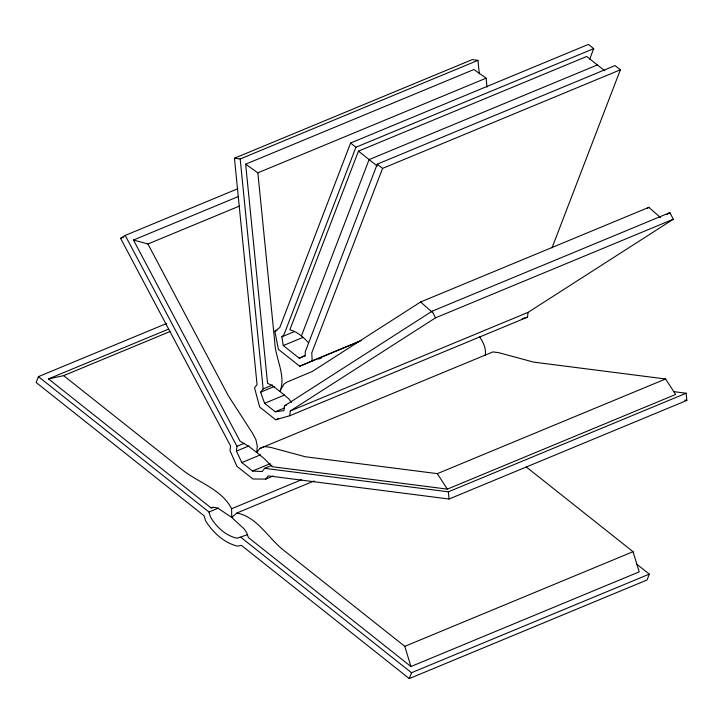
<?xml version="1.0" encoding="UTF-8"?>
<svg xmlns="http://www.w3.org/2000/svg" width="723" height="723" viewBox="0 0 723 723"><rect width="100%" height="100%" fill="white"/><g stroke="black" fill="none" stroke-linecap="round" stroke-linejoin="round"><path stroke-width="1.08" d="M485.169 355.725C486.57 348.848 483.235 342.25 479.548 336.647M271.956 465.296L264.663 468.323L262.151 471.55L252.508 471.025L241.853 462.566L236.403 451.116L236.963 446.344L125.215 235.418L120.605 238.373L230.601 446.001L230.05 450.781L236.936 466.308L252.923 478.997L265.739 479.105L273.041 476.077M479.304 73.818L477.957 60.361L472.218 59.62L234.433 158.229L257.054 384.618L254.541 387.844L259.674 407.058L275.671 419.747L289.715 415.752L290.275 410.98L528.061 312.372L673.339 219.223L669.85 212.634L432.065 311.233L284.473 405.865L283.913 410.637L275.255 411.776L264.591 403.317L260.642 392.173L263.154 388.947L272.544 385.052M289.715 415.752L527.501 317.153L528.061 312.372M291.541 402.413L288.486 398.554L280.072 391.523C286.308 375.201 275.156 358.219 274.722 341.726L257.849 172.833L245.648 164.175L473.927 69.516L486.118 78.174L487.013 87.122M166.679 323.452L38.4 376.647L36.15 382.503L204.049 515.743L205.594 520.786A53.61 38.934 67.5 0 0 237.578 546.163L241.365 545.35L409.272 678.59L647.049 579.982L649.299 574.125L636.927 564.311M589.679 59.178L593.719 48.64L588.386 44.41L350.601 143.018L279.783 327.51L274.876 331.251L278.373 349.308L299.693 366.227L358.093 342.006M593.719 48.64L355.933 147.248L283.994 334.668L281.871 336.801L283.28 345.567L299.277 358.256L305.531 355.662M604.753 70.791L586.715 56.475L358.445 151.134L289.869 329.76C297.298 331.776 303.299 337.054 308.369 342.639M301.428 335.879L369.101 159.593L597.379 64.934M551.974 247.962L620.37 69.797L615.038 65.567L377.252 164.166L305.314 351.586L305.178 355.3L299.277 358.256M620.37 69.797L382.584 168.396L311.767 352.887L312.182 360.858L299.693 366.227M409.272 678.59L411.514 672.724L649.299 574.125M280.994 389.128L284.085 383.958L287.221 381.97L312.228 371.486L420.614 301.988L648.883 207.338L660.479 217.56M265.739 479.105L268.251 475.879L449.064 499.015L686.85 400.415L686.136 393.231L673.809 391.649M133.466 240.036L147.926 244.003L228.242 395.608L252.426 433.095L255.915 439.683L257.307 446.29L256.692 452.435L263.922 458.328L272.282 466.715L447.365 489.128L675.634 394.469L665.594 378.988L533.565 362.096L498.617 352.652L492.878 351.92L259.973 448.414L256.692 452.435L249.372 446.778L239.973 441.075L133.466 240.036L238.744 196.376M314.062 480.985L236.927 512.969L231.74 517.442L217.903 508.188L214.731 507.392L211.053 507.908L48.486 378.897L168.351 329.2M290.275 410.98L435.553 317.822L673.339 219.223M646.986 208.549L648.883 207.338M667.013 214.451L669.85 212.634M234.433 158.229L240.181 158.961L477.957 60.361M257.849 172.833L486.118 78.174M125.215 235.418L237.849 188.712M120.605 238.373L123.732 237.072M147.926 244.003L239.656 205.974M48.486 378.897L63.642 375.644L169.959 331.559M274.876 331.251L276.954 330.384M281.871 336.801L294.388 331.613M283.28 345.567L303.1 337.352M312.182 360.858L361.202 340.533M318.59 359.105L321.717 357.804M260.642 392.173L274.198 386.552M264.591 403.317L284.41 395.101M284.473 405.865L286.561 404.997M275.255 411.776L284.636 407.889M275.671 419.747L278.798 418.454M236.963 446.344L244.266 443.316M236.403 451.116L248.92 445.928M241.853 462.566L260.623 454.785M252.508 471.025L270.239 463.678M211.053 507.908L213.14 507.049M38.4 376.647L208.965 511.992L218.355 508.106M526.344 467.022L633.05 551.694L639.213 571.866L410.944 666.525L248.369 537.514L246.715 532.77L244.555 529.335L231.74 517.442L231.604 508.739L301.437 479.783M208.965 511.992L210.51 517.044A41.862 30.402 67.5 0 0 237.162 538.192L247.203 534.785M259.973 448.414L264.609 446.579L270.348 447.311L305.296 456.755L437.316 473.646L665.594 378.988M264.663 468.323L448.35 491.83L686.136 393.231M236.927 512.969C257.921 517.243 268.73 539.195 284.844 551.179L404.781 646.353L633.05 551.694M522.096 318.689L527.501 317.153M684.618 400.135L686.85 400.415M280.072 391.523L271.45 385.034L267.555 383.38L245.648 164.175M350.601 143.018L355.933 147.248M377.252 164.166L382.584 168.396M358.445 151.134L377.307 166.1M63.642 375.644L183.57 470.818C199.638 483.045 221.889 489.652 231.604 508.739M240.949 537.379L411.514 672.724M420.614 301.988L432.209 312.219M437.316 473.646L447.365 489.128M432.065 311.233L435.553 317.822M404.781 646.353L410.944 666.525M448.35 491.83L449.064 499.015M240.181 158.961L263.154 388.947"/></g></svg>
